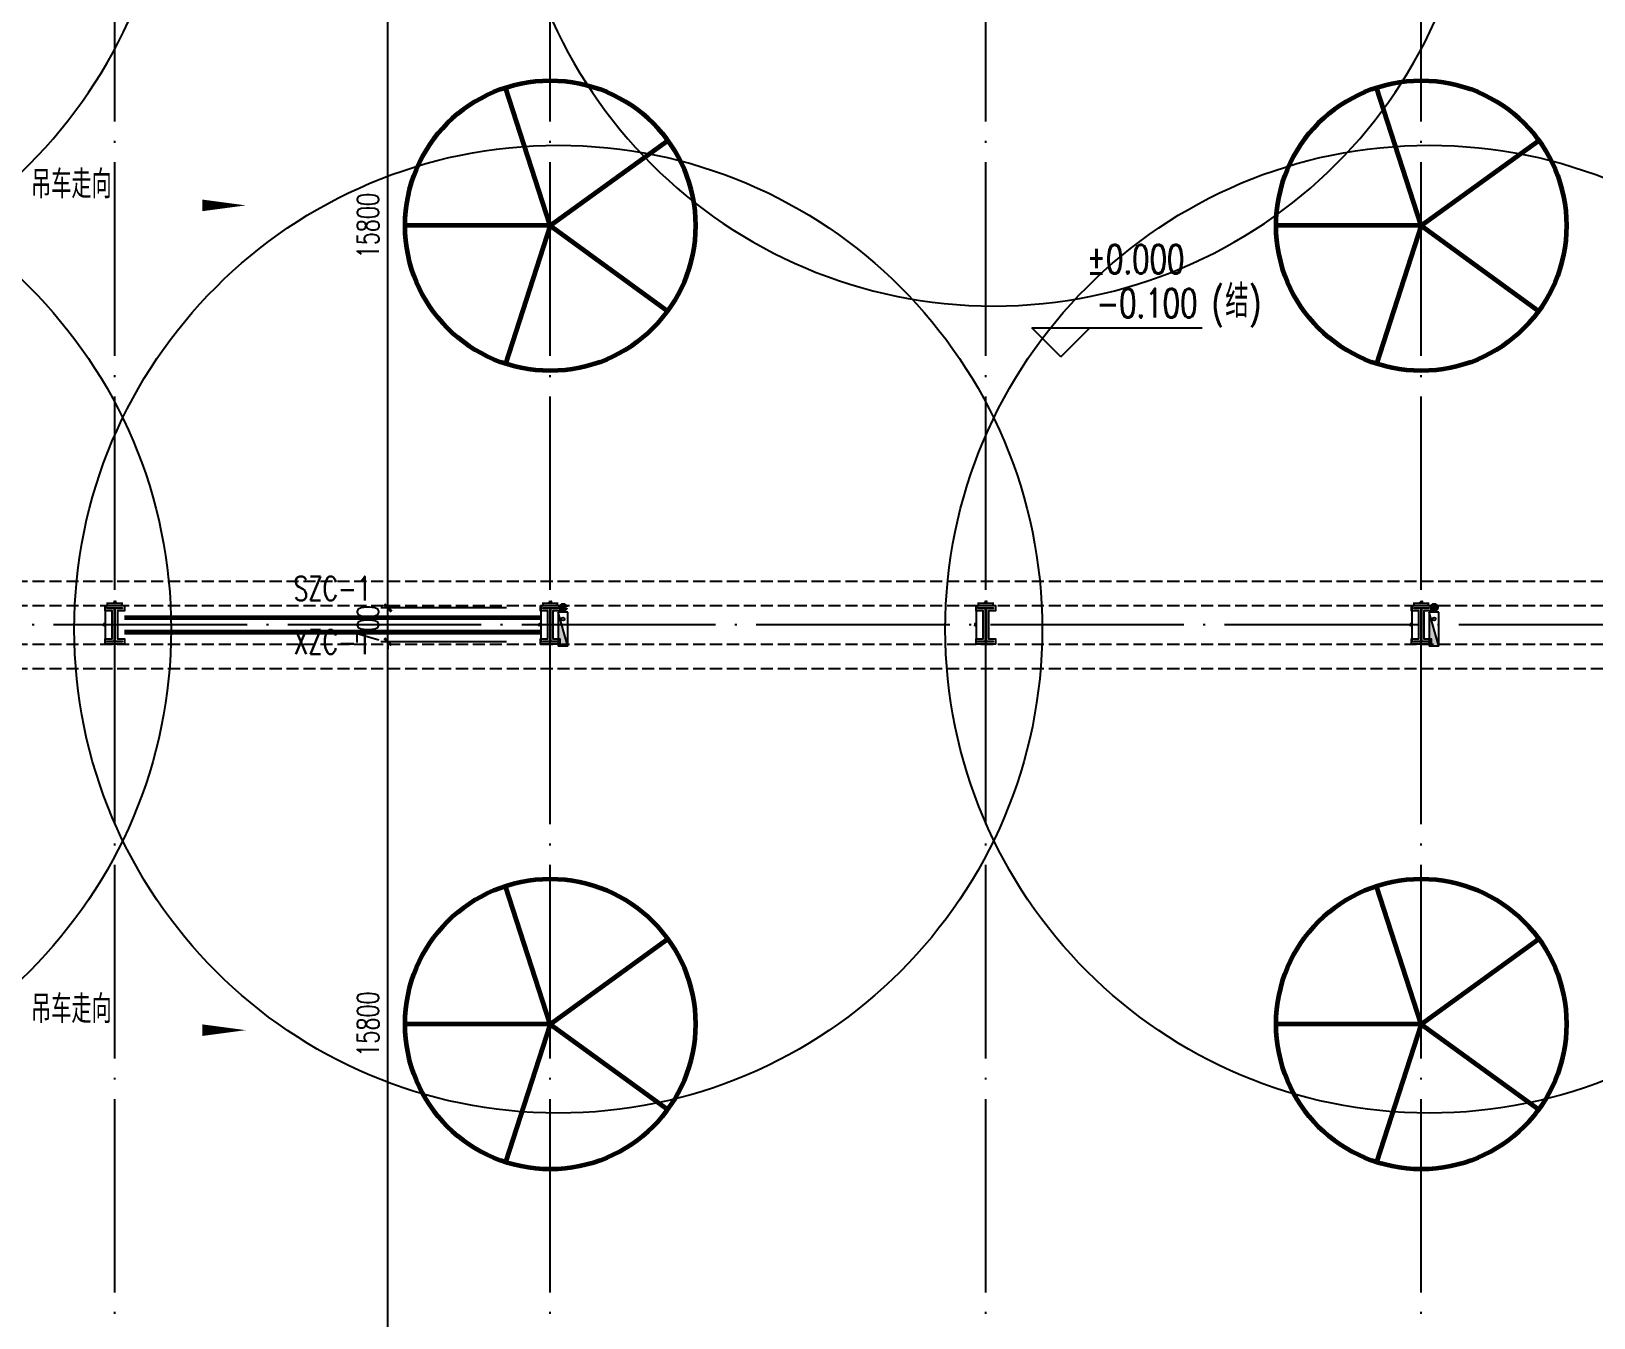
# Model space of a CAD drawing. Extents: x -1313754 to 847533, y 489853 to 941203.
# Drawn here: x -184580 to -152291, y 658751 to 685337 of the extents above; entities that cross this region are included whole.
import ezdxf
from ezdxf.enums import TextEntityAlignment as Align

# ---------------------------------------------------------------- set-up
doc = ezdxf.new("R2010")
doc.units = 0
doc.header["$LTSCALE"] = 1000
doc.header["$MEASUREMENT"] = 0
for name, pattern in [('CENTER', [2, 1.25, -0.25, 0.25, -0.25]), ('DASH', [0.35, 0.25, -0.1]), ('DOTE', [2.42, 2, -0.2, 0.02, -0.2])]:
    doc.linetypes.add(name, pattern=pattern)
doc.layers.get('Defpoints').update_dxf_attribs({"color": 210})
for name, color, linetype in [('A-AXIS-DOTE', 14, 'DOTE'), ('A-AXIS-DP', 126, 'Continuous'), ('A-HATCH-2', 251, 'Continuous'), ('A-LIN-V', 9, 'Continuous'), ('A-WINDOW', 140, 'Continuous'), ('AS-COLN', 6, 'Continuous'), ('AS-WALL', 40, 'Continuous'), ('PUB_TEXT', 7, 'Continuous'), ('SB_ZF消火栓', 10, 'Continuous'), ('建-标高', 3, 'Continuous'), ('建-箭头', 3, 'Continuous')]:
    doc.layers.add(name, color=color, linetype=linetype)
for name, color, linetype, lineweight in [('LG-ZF消防', 1, 'Continuous', 60), ('THIN', 7, 'Continuous', 0), ('柱间支撑', 6, 'CENTER', 0)]:
    doc.layers.add(name, color=color, linetype=linetype, lineweight=lineweight)
doc.styles.add('_TCH_DIM_T3', font='SIMPLEX', dxfattribs={"width": 0.705882, "bigfont": 'GBCBIG'})
doc.styles.add('A-STANDARD', font='SIMPLEX', dxfattribs={"bigfont": 'GBCBIG'})
doc.styles.add('TSSD_Rein', font='tj-romans1.shx', dxfattribs={"width": 0.7, "bigfont": 'tj-hztxt.shx'})
doc.dimstyles.new('_TCH_ARCH&&10', dxfattribs={"dimtxt": 29.75, "dimasz": 10, "dimexe": 10, "dimexo": 10, "dimgap": 12.625, "dimtad": 1, "dimdec": 0, "dimzin": 0, "dimdsep": 46, "dimtxsty": '_TCH_DIM_T3', "dimblk": 'ARCHTICK', "dimcen": 0.09, "dimclrt": 7, "dimazin": 2, "dimtfac": 1, "dimtdec": 0, "dimtix": 1, "dimtmove": 2, "dimatfit": 3, "dimfxl": 0, "dimtolj": 1, "dimtzin": 0, "dimarcsym": 0})
doc.dimstyles.new('_TCH_ARCH&&150', dxfattribs={"dimtxt": 446.25, "dimasz": 150, "dimexe": 150, "dimexo": 150, "dimgap": 189.375, "dimtad": 1, "dimdec": 0, "dimzin": 0, "dimdsep": 46, "dimtxsty": '_TCH_DIM_T3', "dimblk": 'ARCHTICK', "dimcen": 0.09, "dimclrt": 7, "dimazin": 2, "dimtfac": 1, "dimtdec": 0, "dimtix": 1, "dimtmove": 2, "dimatfit": 3, "dimfxl": 0, "dimtolj": 1, "dimtzin": 0, "dimarcsym": 0})

# ---------------------------------------------------------------- blocks, each defined once
blk = doc.blocks.new('dote')
at = {"layer": 'A-AXIS-DOTE', "ltscale": 2}
for p, q in [((37882.2, -169748.9), (37882.2, -75950)), ((46882.2, -169748.9), (46882.2, -75950)), ((55882.2, -169748.9), (55882.2, -75950)), ((64882.2, -169748.9), (64882.2, -75950)), ((98696.4, -131750), (-75513.6, -131750))]:
    blk.add_line(p, q, dxfattribs=at)
blk = doc.blocks.new('_ArchTick')
at = {"color": 0, "linetype": 'ByBlock', "const_width": 0.4}
blk.add_lwpolyline([(-0.5, -0.5), (0.5, 0.5)], dxfattribs=at)
blk = doc.blocks.new('*D1765')
at = {"layer": 'A-AXIS-DP', "color": 0, "lineweight": -2}
for p, q in [((-195790, 766880), (-195790, 766929)), ((-195790, 766919), (-195490, 766919)), ((-195490, 766880), (-195490, 766929))]:
    blk.add_line(p, q, dxfattribs=at)
at = {"layer": 'Defpoints', "color": 0}
for p in [(-195790, 766870), (-195490, 766919), (-195490, 766870)]:
    blk.add_point(p, dxfattribs=at)
at = {"layer": 'A-AXIS-DP', "color": 0, "lineweight": -2, "xscale": 10, "yscale": 10, "zscale": 10, "rotation": 180}
blk.add_blockref('_ArchTick', (-195790, 766919), dxfattribs=at)
at = {"layer": 'A-AXIS-DP', "color": 0, "lineweight": -2, "xscale": 10, "yscale": 10, "zscale": 10}
blk.add_blockref('_ArchTick', (-195490, 766919), dxfattribs=at)
at = {"layer": 'A-AXIS-DP', "color": 7, "insert": (-195640, 766946), "char_height": 29.8, "attachment_point": 5, "style": '_TCH_DIM_T3'}
blk.add_mtext('\\A1;300', dxfattribs=at)
blk = doc.blocks.new('*D1766')
at = {"layer": 'A-AXIS-DP', "color": 0, "lineweight": -2}
for p, q in [((-195800, 766820), (-195841, 766820)), ((-195831, 766120), (-195831, 766820)), ((-195800, 766120), (-195841, 766120))]:
    blk.add_line(p, q, dxfattribs=at)
at = {"layer": 'Defpoints', "color": 0}
for p in [(-195831, 766820), (-195790, 766820), (-195790, 766120)]:
    blk.add_point(p, dxfattribs=at)
at = {"layer": 'A-AXIS-DP', "color": 0, "lineweight": -2, "xscale": 10, "yscale": 10, "zscale": 10}
for p, rotation in [((-195831, 766820), 90), ((-195831, 766120), 270)]:
    blk.add_blockref('_ArchTick', p, dxfattribs=dict(at, rotation=rotation))
at = {"layer": 'A-AXIS-DP', "color": 7, "insert": (-195859, 766470), "char_height": 29.8, "attachment_point": 5, "rotation": 90, "style": '_TCH_DIM_T3'}
blk.add_mtext('\\A1;700', dxfattribs=at)
blk = doc.blocks.new('*D1797')
at = {"layer": 'A-WINDOW', "color": 0, "lineweight": -2}
for p, q in [((-174760, 689220), (-177359, 689220)), ((-177209, 673420), (-177209, 689220)), ((-174760, 673420), (-177359, 673420))]:
    blk.add_line(p, q, dxfattribs=at)
at = {"layer": 'Defpoints', "color": 0}
for p in [(-177209, 689220), (-174610, 689220), (-174610, 673420)]:
    blk.add_point(p, dxfattribs=at)
at = {"layer": 'A-WINDOW', "color": 0, "lineweight": -2, "xscale": 150, "yscale": 150, "zscale": 150}
for p, rotation in [((-177209, 689220), 90), ((-177209, 673420), 270)]:
    blk.add_blockref('_ArchTick', p, dxfattribs=dict(at, rotation=rotation))
at = {"layer": 'A-WINDOW', "color": 7, "insert": (-177621, 681320), "char_height": 446.2, "attachment_point": 5, "rotation": 90, "style": '_TCH_DIM_T3'}
blk.add_mtext('\\A1;15800', dxfattribs=at)
blk = doc.blocks.new('*D1798')
at = {"layer": 'A-WINDOW', "color": 0, "lineweight": -2}
for p, q in [((-177209, 673420), (-177209, 673570)), ((-174760, 673420), (-177359, 673420)), ((-177209, 672720), (-177209, 673420)), ((-174760, 672720), (-177359, 672720)), ((-177209, 672720), (-177209, 672570))]:
    blk.add_line(p, q, dxfattribs=at)
at = {"layer": 'Defpoints', "color": 0}
for p in [(-177209, 673420), (-174610, 673420), (-174610, 672720)]:
    blk.add_point(p, dxfattribs=at)
at = {"layer": 'A-WINDOW', "color": 0, "lineweight": -2, "xscale": 150, "yscale": 150, "zscale": 150}
for p, rotation in [((-177209, 673420), 270), ((-177209, 672720), 90)]:
    blk.add_blockref('_ArchTick', p, dxfattribs=dict(at, rotation=rotation))
at = {"layer": 'A-WINDOW', "color": 7, "insert": (-177621, 673070), "char_height": 446.2, "attachment_point": 5, "rotation": 90, "style": '_TCH_DIM_T3'}
blk.add_mtext('\\A1;700', dxfattribs=at)
blk = doc.blocks.new('*D1799')
at = {"layer": 'A-WINDOW', "color": 0, "lineweight": -2}
for p, q in [((-174760, 672720), (-177359, 672720)), ((-177209, 656920), (-177209, 672720)), ((-174760, 656920), (-177359, 656920))]:
    blk.add_line(p, q, dxfattribs=at)
at = {"layer": 'Defpoints', "color": 0}
for p in [(-177209, 672720), (-174610, 672720), (-174610, 656920)]:
    blk.add_point(p, dxfattribs=at)
at = {"layer": 'A-WINDOW', "color": 0, "lineweight": -2, "xscale": 150, "yscale": 150, "zscale": 150}
for p, rotation in [((-177209, 672720), 90), ((-177209, 656920), 270)]:
    blk.add_blockref('_ArchTick', p, dxfattribs=dict(at, rotation=rotation))
at = {"layer": 'A-WINDOW', "color": 7, "insert": (-177621, 664820), "char_height": 446.2, "attachment_point": 5, "rotation": 90, "style": '_TCH_DIM_T3'}
blk.add_mtext('\\A1;15800', dxfattribs=at)
blk = doc.blocks.new('w4324324')
at = {"layer": 'A-HATCH-2', "lineweight": 60}
for q in [(-1694760, 686605), (-1697614, 684532), (-1691907, 684532), (-1696524, 681178), (-1692997, 681178)]:
    blk.add_line((-1694760, 683605), q, dxfattribs=at)
blk.add_circle((-1694760, 683605), 3000, dxfattribs=at)
blk = doc.blocks.new('ner546')
at = {"layer": 'A-LIN-V'}
for p in [(581780, -28744), (598280, -28744), (581780, -46744), (598280, -46744)]:
    blk.add_blockref('w4324324', p, dxfattribs=at)
blk = doc.blocks.new('23124232432')
at = {"layer": '柱间支撑', "const_width": 100}
for points in [[(-174054, 673220), (-182654, 673220)], [(-174054, 672920), (-182654, 672920)]]:
    blk.add_lwpolyline(points, dxfattribs=at)
at = {"layer": 'THIN', "style": 'TSSD_Rein', "width": 0.7}
for s, p in [('SZC-1', (-178354, 673420)), ('XZC-1', (-178354, 672316))]:
    blk.add_text(s, height=500, dxfattribs=at).set_placement(p, align=Align.BOTTOM_CENTER)
blk = doc.blocks.new('A$C5D961328')
at = {"layer": 'SB_ZF消火栓'}
blk.add_hatch(color=256, dxfattribs=at).paths.add_polyline_path([(0, 40), (700, 40), (700, 240)])
at = {"layer": 'A-LIN-V', "ltscale": 500}
blk.add_circle((350, 40), 10001, dxfattribs=at)
at = {"layer": 'SB_ZF消火栓'}
for p, q in [((700, 240), (0, 240)), ((0, 240), (0, 40)), ((700, 240), (0, 40)), ((0, 40), (700, 40)), ((700, 240), (700, 40))]:
    blk.add_line(p, q, dxfattribs=at)
at = {"layer": 'SB_ZF消火栓', "color": 1}
blk.add_circle((140, 140), 32.5, dxfattribs=at)
blk = doc.blocks.new('43242343')
at = {"layer": 'LG-ZF消防', "linetype": 'Continuous'}
for centre in [(-173590, 673430), (-155590, 673430)]:
    blk.add_circle(centre, 50, dxfattribs=at)
blk = doc.blocks.new('234243242332')
at = {"layer": 'LG-ZF消防', "linetype": 'Continuous'}
blk.add_blockref('43242343', (0, 0), dxfattribs=at)
at = {"layer": 'SB_ZF消火栓', "xscale": -1, "rotation": 270}
for p in [(-191730, 689310), (-164730, 689310)]:
    blk.add_blockref('A$C5D961328', p, dxfattribs=at)
at = {"layer": 'SB_ZF消火栓', "rotation": 270}
for p in [(-191730, 673330), (-173730, 673330), (-155730, 673330)]:
    blk.add_blockref('A$C5D961328', p, dxfattribs=at)
blk = doc.blocks.new('nt66')
at = {"layer": 'A-HATCH-2'}
blk.add_lwpolyline([(-195840, 766870), (-195440, 766870), (-195440, 766758), (-195586, 766758), (-195586, 766182), (-195440, 766182), (-195440, 766070), (-195840, 766070), (-195840, 766182), (-195694, 766182), (-195694, 766758), (-195840, 766758)], close=True, dxfattribs=at)
at = {"layer": 'AS-COLN'}
blk.add_lwpolyline([(-195790, 766820), (-195490, 766820), (-195490, 766808), (-195636, 766808), (-195636, 766132), (-195490, 766132), (-195490, 766120), (-195790, 766120), (-195790, 766132), (-195644, 766132), (-195644, 766808), (-195790, 766808)], close=True, dxfattribs=at)
at = {"layer": 'A-AXIS-DP'}
for p1, p2, distance, picture, middle in [((-195790, 766870), (-195490, 766870), 48.8, '*D1765', (-195640, 766946.2)), ((-195790, 766120), (-195790, 766820), 41.2, '*D1766', (-195858.7, 766470))]:
    dim = blk.add_aligned_dim(p1=p1, p2=p2, distance=distance, dimstyle='_TCH_ARCH&&10', dxfattribs=at)
    dim.commit()
    dim.dimension.update_dxf_attribs({"geometry": picture, "text_midpoint": middle})
blk = doc.blocks.new('33333')
for p in [(12786, -93400), (21786, -93400), (30786, -93400), (39786, -93400)]:
    blk.add_blockref('nt66', p)
blk = doc.blocks.new('w42343')
at = {"layer": 'A-HATCH-2', "linetype": 'DASH'}
for p, q in [((-263654.2, 673970), (-128354.2, 673970)), ((-263654.2, 673470), (-128354.2, 673470)), ((-263654.2, 672670), (-128354.2, 672670)), ((-263654.2, 672170), (-128354.2, 672170))]:
    blk.add_line(p, q, dxfattribs=at)
at = {"layer": 'A-WINDOW'}
for p1, p2, picture, middle in [((-174610, 673420), (-174610, 689220), '*D1797', (-177621.3, 681320)), ((-174610, 672720), (-174610, 673420), '*D1798', (-177621.3, 673070)), ((-174610, 656920), (-174610, 672720), '*D1799', (-177621.3, 664820))]:
    dim = blk.add_aligned_dim(p1=p1, p2=p2, distance=2598.8, dimstyle='_TCH_ARCH&&150', dxfattribs=at)
    dim.commit()
    dim.dimension.update_dxf_attribs({"geometry": picture, "text_midpoint": middle})

msp = doc.modelspace()

# ---------------------------------------------------------------- linework, layer by layer
at = {"layer": '建-标高'}
for p, q in [((-163306.4, 678610), (-163906.4, 679210)), ((-163906.4, 679210), (-160386.4, 679210)), ((-163306.4, 678610), (-162706.4, 679210))]:
    msp.add_line(p, q, dxfattribs=at)
at = {"layer": '建-箭头'}
for points in [[(-187046.4, 681738.9, 0, 0, 0), (-180146.4, 681738.9, 0, 240, 0), (-181046.4, 681738.9, 0, 0, 0)], [(-187046.4, 664693.9, 0, 0, 0), (-180146.4, 664693.9, 0, 240, 0), (-181046.4, 664693.9, 0, 0, 0)]]:
    msp.add_lwpolyline(points, format="xyseb", dxfattribs=at)

# ---------------------------------------------------------------- block references
at = {"layer": 'A-LIN-V', "rotation": 90.00000000000001}
msp.add_blockref('ner546', (481006.5, 1777800), dxfattribs=at)
at = {"layer": 'A-WINDOW'}
for name in ['33333', 'w42343']:
    msp.add_blockref(name, (0, 0), dxfattribs=at)
at = {"layer": 'AS-WALL'}
msp.add_blockref('dote', (-220736.4, 804820), dxfattribs=at)
at = {"layer": 'SB_ZF消火栓', "linetype": 'Continuous'}
msp.add_blockref('234243242332', (0, 0), dxfattribs=at)
at = {"layer": '柱间支撑'}
msp.add_blockref('23124232432', (0, 0), dxfattribs=at)

# ---------------------------------------------------------------- texts
at = {"layer": 'PUB_TEXT', "style": 'A-STANDARD'}
for s, height, p in [('吊车走向', 578.72, (-184584, 681885.8)), ('结', 675.2, (-159906.4, 679420)), ('吊车走向', 578.72, (-184584, 664840.8))]:
    msp.add_text(s, height=height, dxfattribs=at).set_placement(p)
at = {"layer": 'PUB_TEXT', "style": 'A-STANDARD', "width": 0.705882}
for s, p in [('%%P0.000', (-162766.4, 680330)), ('-0.100', (-162566.4, 679420)), ('(', (-160186.4, 679420)), (')', (-159414.9, 679420))]:
    msp.add_text(s, height=595, dxfattribs=at).set_placement(p)

doc.saveas('drawing.dxf')
